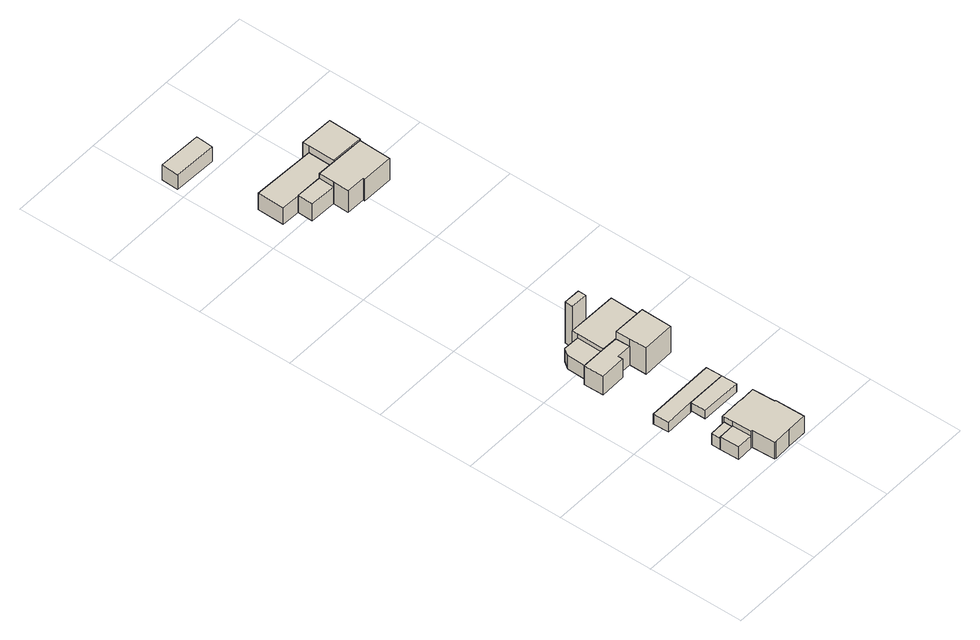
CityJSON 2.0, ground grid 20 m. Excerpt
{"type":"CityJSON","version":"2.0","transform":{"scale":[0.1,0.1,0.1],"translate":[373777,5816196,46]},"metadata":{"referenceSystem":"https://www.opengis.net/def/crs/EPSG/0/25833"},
"CityObjects":{
"building1":{"type":"Building","attributes":{"Gemeindeschluessel":"11000005","BezugspunktDach":"2200","function":"51009_1610","measuredHeight":2.67,"storeysAboveGround":0},"address":[{"country":"Germany","locality":"Berlin"}],"geometry":[{"type":"Solid","lod":"1","boundaries":[[[[0,1,2,3]],[[4,5,6,7]],[[4,7,3,2]],[[5,4,2,1]],[[6,5,1,0]],[[7,6,0,3]]]]}]},
"building2":{"type":"Building","attributes":{"Gemeindeschluessel":"11000005","function":"31001_1010"},"address":[{"country":"Germany","locality":"Berlin","thoroughfareNumber":"25","thoroughfareName":"Hafeldweg"}],"children":["building2-1","building2-2"]},
"building2-1":{"type":"BuildingPart","attributes":{"BezugspunktDach":"2200","measuredHeight":5.13,"storeysAboveGround":1},"parents":["building2"],"geometry":[{"type":"MultiSurface","lod":"1","boundaries":[[[8,9,10,11,12,13,14,15,16,17,18,19,20,21,22]],[[23,24,25,26,27,28,29,30,31,32,33,34,6,5,35]],[[23,35,22,21]],[[24,23,21,20]],[[25,24,20,19]],[[26,25,19,18]],[[27,26,18,17]],[[28,27,17,16]],[[29,28,16,15]],[[30,29,15,14]],[[31,30,14,13]],[[32,31,13,12]],[[33,32,12,11]],[[34,33,11,10]],[[36,37,10,9]],[[5,6,9,8]],[[35,5,8,22]],[[6,34,37,36]]]}]},
"building2-2":{"type":"BuildingPart","attributes":{"BezugspunktDach":"2200","measuredHeight":3.01,"storeysAboveGround":1},"parents":["building2"],"geometry":[{"type":"Solid","lod":"1","boundaries":[[[[38,37,36,39]],[[6,34,40,7]],[[6,7,39,36]],[[40,34,37,38]],[[7,40,38,39]],[[36,37,34,6]]]]}]},
"building3":{"type":"Building","attributes":{"Gemeindeschluessel":"11000005","BezugspunktDach":"2200","function":"31001_2463","measuredHeight":2.44,"storeysAboveGround":1},"address":[{"country":"Germany","locality":"Berlin","thoroughfareNumber":"27 (1)","thoroughfareName":"Hafeldweg"}],"geometry":[{"type":"Solid","lod":"1","boundaries":[[[[41,42,43,44,45]],[[46,47,48,49,50]],[[46,50,45,44]],[[47,46,44,43]],[[48,47,43,42]],[[49,48,42,41]],[[50,49,41,45]]]]}]},
"building4":{"type":"Building","attributes":{"Gemeindeschluessel":"11000005","BezugspunktDach":"2200","function":"31001_2463","measuredHeight":2.07,"storeysAboveGround":1},"address":[{"country":"Germany","locality":"Berlin","thoroughfareNumber":"25 (1)","thoroughfareName":"Hafeldweg"}],"geometry":[{"type":"Solid","lod":"1","boundaries":[[[[51,52,43,42]],[[53,54,55,56]],[[53,56,42,43]],[[54,53,43,52]],[[55,54,52,51]],[[56,55,51,42]]]]}]},
"building5":{"type":"Building","attributes":{"Gemeindeschluessel":"11000005","function":"31001_1010"},"address":[{"country":"Germany","locality":"Berlin","thoroughfareNumber":"27","thoroughfareName":"Hafeldweg"}],"children":["building5-1","building5-2"]},
"building5-1":{"type":"BuildingPart","attributes":{"BezugspunktDach":"2200","measuredHeight":8.16,"storeysAboveGround":1},"parents":["building5"],"geometry":[{"type":"MultiSurface","lod":"1","boundaries":[[[57,58,59,60,61]],[[62,63,64,65,66]],[[62,66,61,60]],[[63,62,60,59]],[[64,63,59,58]],[[65,64,58,57]],[[65,67,68,66]]]}]},
"building5-2":{"type":"BuildingPart","attributes":{"BezugspunktDach":"2200","measuredHeight":5.3,"storeysAboveGround":1},"parents":["building5"],"geometry":[{"type":"Solid","lod":"1","boundaries":[[[[69,70,71,67,68,72,73,74]],[[75,76,66,65,77,78,79,80]],[[75,80,74,73]],[[76,75,73,72]],[[66,76,72,68]],[[77,65,67,71]],[[78,77,71,70]],[[79,78,70,69]],[[80,79,69,74]],[[65,66,68,67]]]]}]},
"building6":{"type":"Building","attributes":{"Gemeindeschluessel":"11000005","function":"31001_1010"},"address":[{"country":"Germany","locality":"Berlin","thoroughfareNumber":"29","thoroughfareName":"Hafeldweg"}],"children":["building6-1","building6-2"]},
"building6-1":{"type":"BuildingPart","attributes":{"BezugspunktDach":"2200","measuredHeight":5.4,"storeysAboveGround":1},"parents":["building6"],"geometry":[{"type":"MultiSurface","lod":"1","boundaries":[[[81,82,83,84,85,86,87]],[[88,89,90,91,92,93,94]],[[95,96,94,87,86]],[[89,88,86,85]],[[90,89,85,84]],[[91,90,84,83]],[[92,91,83,82]],[[93,92,82,81]],[[94,93,81,87]],[[88,94,96,95]]]}]},
"building6-2":{"type":"BuildingPart","attributes":{"BezugspunktDach":"2200","measuredHeight":3.25,"storeysAboveGround":1},"parents":["building6"],"geometry":[{"type":"Solid","lod":"1","boundaries":[[[[96,95,97,98,99]],[[100,101,88,94,102]],[[100,102,99,98]],[[101,100,98,97]],[[88,101,97,95]],[[102,94,96,99]],[[94,88,95,96]]]]}]},
"building7":{"type":"Building","attributes":{"Gemeindeschluessel":"11000005","BezugspunktDach":"2200","function":"51009_1610","measuredHeight":9.86,"storeysAboveGround":0},"address":[{"country":"Germany","locality":"Berlin"}],"geometry":[{"type":"Solid","lod":"1","boundaries":[[[[103,104,105,106]],[[107,108,109,110]],[[107,110,106,105]],[[108,107,105,104]],[[109,108,104,103]],[[110,109,103,106]]]]}]},
"building8":{"type":"Building","attributes":{"Gemeindeschluessel":"11000005","BezugspunktDach":"2200","function":"31001_1000","measuredHeight":4.22,"storeysAboveGround":1},"address":[{"country":"Germany","locality":"Berlin","thoroughfareNumber":"39 (1)","thoroughfareName":"Hafeldweg"}],"geometry":[{"type":"Solid","lod":"1","boundaries":[[[[111,112,113,114,115]],[[116,117,118,119,120]],[[116,120,115,114]],[[117,116,114,113]],[[118,117,113,112]],[[119,118,112,111]],[[120,119,111,115]]]]}]},
"building9":{"type":"Building","attributes":{"Gemeindeschluessel":"11000005","function":"31001_1010"},"address":[{"country":"Germany","locality":"Berlin","thoroughfareNumber":"35","thoroughfareName":"Hafeldweg"}],"children":["building9-1","building9-2"]},
"building9-1":{"type":"BuildingPart","attributes":{"BezugspunktDach":"2200","measuredHeight":6.39,"storeysAboveGround":1},"parents":["building9"],"geometry":[{"type":"MultiSurface","lod":"1","boundaries":[[[121,122,123,124,125,126,127,128,129]],[[130,131,132,133,134,135,136,137,138]],[[130,138,129,128]],[[131,130,128,127]],[[139,140,131,127,126]],[[133,132,126,125]],[[134,133,125,124]],[[135,134,124,123]],[[136,135,123,122]],[[137,136,122,121]],[[138,137,121,129]],[[132,131,140,139]]]}]},
"building9-2":{"type":"BuildingPart","attributes":{"BezugspunktDach":"2200","measuredHeight":4.09,"storeysAboveGround":1},"parents":["building9"],"geometry":[{"type":"Solid","lod":"1","boundaries":[[[[140,139,141,142]],[[143,132,131,144]],[[143,144,142,141]],[[132,143,141,139]],[[144,131,140,142]],[[131,132,139,140]]]]}]},
"building10":{"type":"Building","attributes":{"Gemeindeschluessel":"11000005","function":"31001_1010"},"address":[{"country":"Germany","locality":"Berlin","thoroughfareNumber":"37","thoroughfareName":"Hafeldweg"}],"children":["building10-1","building10-2"]},
"building10-1":{"type":"BuildingPart","attributes":{"BezugspunktDach":"2200","measuredHeight":7.62,"storeysAboveGround":1},"parents":["building10"],"geometry":[{"type":"MultiSurface","lod":"1","boundaries":[[[145,146,147,148,149]],[[150,151,152,133,153]],[[154,155,149,148]],[[151,150,148,147]],[[152,151,147,146]],[[133,152,146,145]],[[153,133,145,149]],[[150,153,155,154]]]}]},
"building10-2":{"type":"BuildingPart","attributes":{"BezugspunktDach":"2200","measuredHeight":4.68,"storeysAboveGround":1},"parents":["building10"],"geometry":[{"type":"Solid","lod":"1","boundaries":[[[[156,155,154,157,158]],[[159,150,153,143,160]],[[159,160,158,157]],[[150,159,157,154]],[[143,153,155,156]],[[160,143,156,158]],[[153,150,154,155]]]]}]}
},
"vertices":[
[135,90,41],[135,109,41],[100,108,41],[100,89,41],[100,108,14],[135,109,14],[135,90,14],[100,89,14],
[135,109,54],[135,90,54],[136,50,54],[139,50,54],[141,1,54],[144,1,54],[182,2,54],[223,3,54],[222,65,54],[220,65,54],[218,113,54],[185,112,54],[185,113,54],[178,113,54],[134,112,54],[178,113,14],[185,113,14],[185,112,14],[218,113,14],[220,65,14],[222,65,14],[223,3,14],[182,2,14],[144,1,14],[141,1,14],[139,50,14],[136,50,14],[134,112,14],[135,90,44],[136,50,44],
[101,49,44],[100,89,44],[101,49,14],
[81,188,33],[143,189,33],[227,189,33],[226,222,33],[80,221,33],[226,222,9],[227,189,9],[143,189,9],[81,188,9],[80,221,9],
[143,157,33],[228,157,33],[227,189,13],[228,157,13],[143,157,13],[143,189,13],
[166,343,73],[166,307,73],[234,308,73],[235,372,73],[165,373,73],[235,372,10],[234,308,10],[166,307,10],[166,343,10],[165,373,10],[166,343,55],[165,373,55],
[80,332,55],[134,333,55],[134,343,55],[131,374,55],[86,374,55],[79,374,55],[86,374,10],[131,374,10],[134,343,10],[134,333,10],[80,332,10],[79,374,10],
[183,373,56],[235,372,56],[237,442,56],[168,443,56],[132,444,56],[132,431,56],[131,374,56],[132,431,15],[132,444,15],[168,443,15],[237,442,15],[235,372,15],[183,373,15],[131,374,15],[132,431,47],[131,374,47],
[98,432,47],[87,417,47],[86,374,47],[87,417,15],[98,432,15],[86,374,15],
[168,443,115],[168,459,115],[133,460,115],[132,444,115],[133,460,16],[168,459,16],[168,443,16],[132,444,16],
[97,1214,49],[98,1232,49],[99,1250,49],[8,1253,49],[6,1217,49],[8,1253,13],[99,1250,13],[98,1232,13],[97,1214,13],[6,1217,13],
[183,949,71],[183,945,71],[250,944,71],[251,979,71],[252,1012,71],[145,1015,71],[144,983,71],[144,982,71],[143,950,71],[144,982,19],[144,983,19],[145,1015,19],[252,1012,19],[251,979,19],[250,944,19],[183,945,19],[183,949,19],[143,950,19],[145,1015,60],[144,983,60],
[89,1017,60],[88,985,60],[89,1017,19],[88,985,19],
[252,1012,75],[254,1081,75],[183,1083,75],[183,1069,75],[182,1014,75],[183,1069,19],[183,1083,19],[254,1081,19],[182,1014,19],[183,1069,59],[182,1014,59],
[89,1017,59],[51,1074,59],[50,1018,59],[51,1074,19],[50,1018,19]
]}
